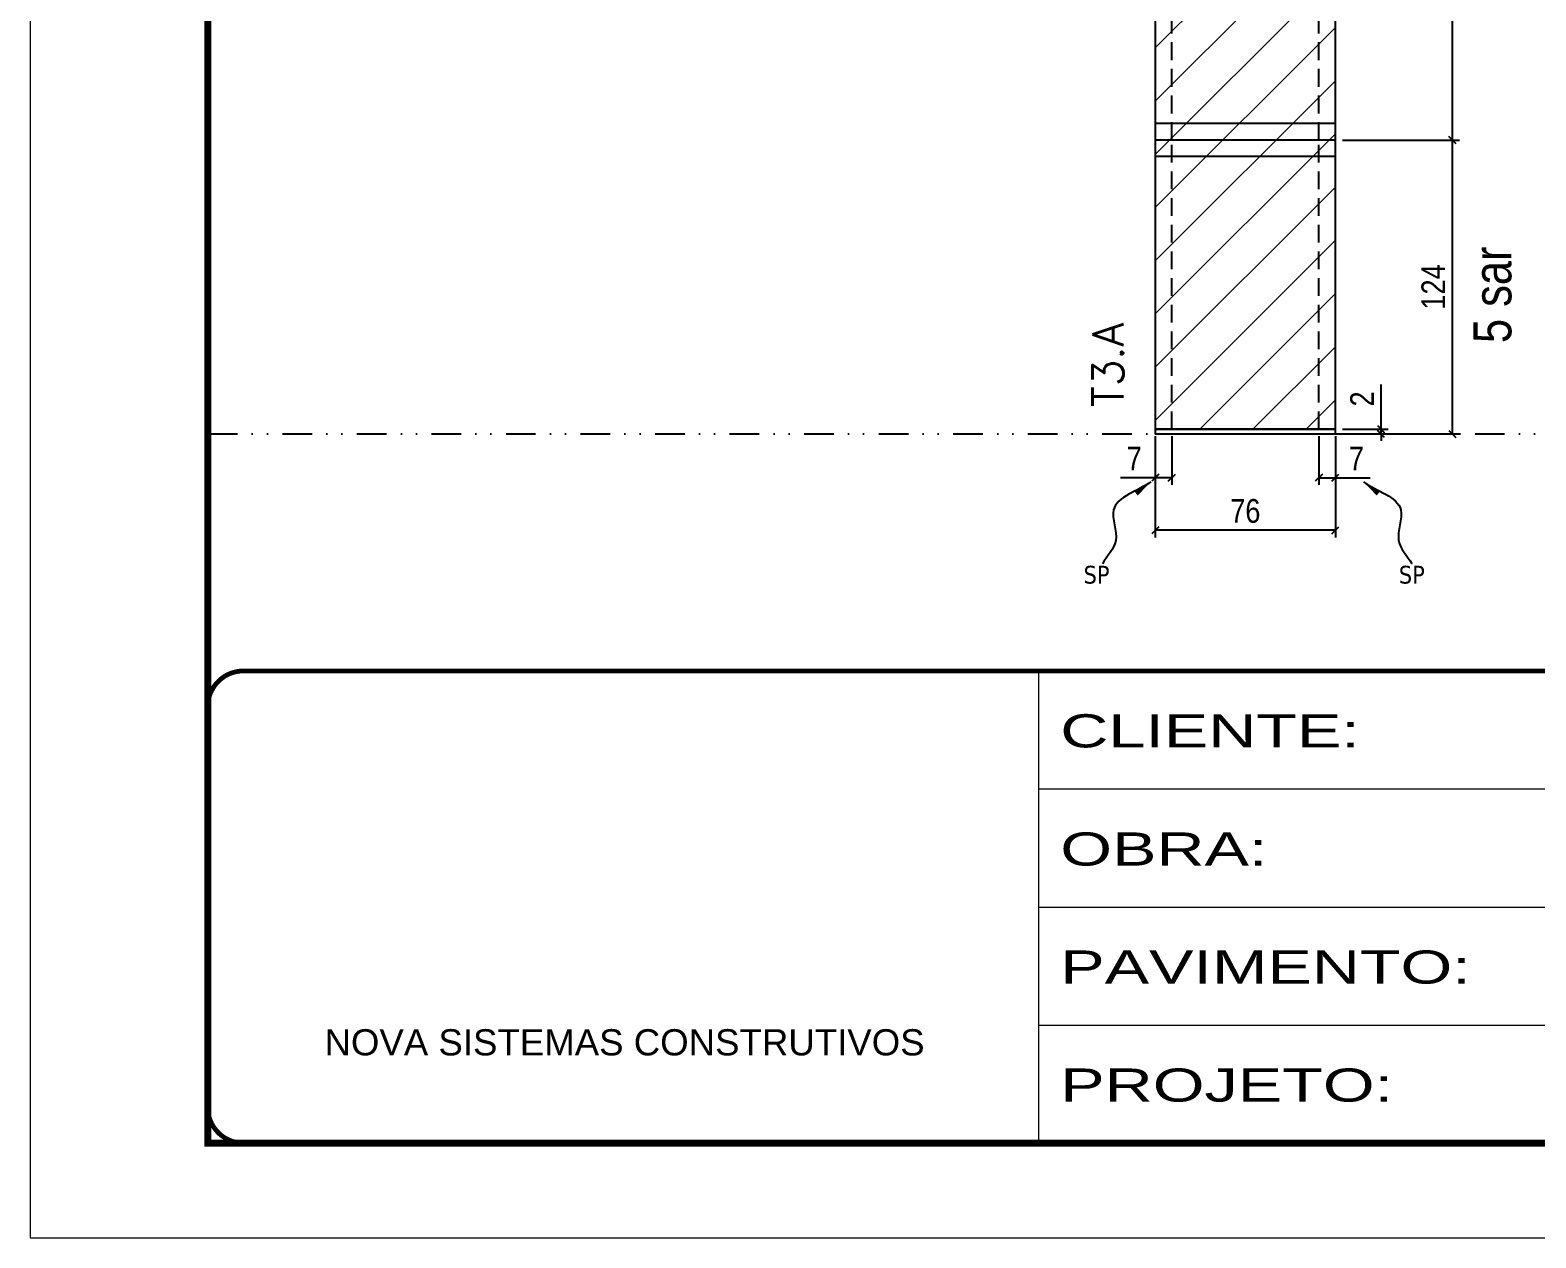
# Model space of a CAD drawing. Extents: x 14400 to 27878, y -21631 to 6985.
# Drawn here: x 19168 to 19804, y -6700 to -6190 of the extents above; entities that cross this region are included whole.
import ezdxf

# ---------------------------------------------------------------- set-up
doc = ezdxf.new("R2010")
doc.units = 0
for name, pattern in [('CONTINUO', [0]), ('DASHED', [0.75, 0.5, -0.25]), ('DIVIDE2', [0.625, 0.25, -0.125, 0, -0.125, 0, -0.125]), ('HIDDEN', [0.375, 0.25, -0.125])]:
    doc.linetypes.add(name, pattern=pattern)
for name, color, linetype in [('COTA', 241, 'Continuous'), ('NOMENCLATURA', 7, 'Continuous'), ('Nível', 160, 'Continuous'), ('Painéis', 200, 'Continuous'), ('SARR_2.2x7', 40, 'Continuous'), ('texto', 7, 'Continuous')]:
    doc.layers.add(name, color=color, linetype=linetype)
for name, color, linetype, lineweight in [('Folhas', 255, 'Continuous', 9), ('Hachura', 251, 'Continuous', 9), ('SARRAFO DE PRESSAO', 251, 'DASHED', 9), ('Texto Seção', 7, 'Continuous', 15)]:
    doc.layers.add(name, color=color, linetype=linetype, lineweight=lineweight)
doc.styles.add('ARIAL', font='arial.ttf')
doc.styles.add('ARIAL_NARROW', font='ARIALN.TTF', dxfattribs={"height": 0.2})
doc.styles.add('COTA TECNICA', font='techl___.ttf', dxfattribs={"height": 10})
doc.styles.add('COTA TECNICA-50', font='techl___.ttf', dxfattribs={"height": 10})
doc.styles.add('REGUA-120', font='ROMANS.shx', dxfattribs={"height": 15})
doc.styles.get("Standard").update_dxf_attribs({"font": 'arial.ttf'})
doc.styles.add('Tecnologia', font='')
doc.styles.get('Tecnologia').set_extended_font_data('Forgotten Futurist')
doc.dimstyles.new('COTA PAINEL-50', dxfattribs={"dimtxt": 10, "dimasz": 3, "dimexe": 3, "dimexo": 3, "dimgap": 3, "dimtad": 1, "dimdec": 1, "dimzin": 12, "dimdsep": 46, "dimtxsty": 'COTA TECNICA-50', "dimblk1": 'OBLIQUE', "dimblk2": 'OBLIQUE', "dimsah": 1, "dimcen": 0.9, "dimclrd": 4, "dimclre": 4, "dimclrt": 240, "dimadec": 1, "dimazin": 3, "dimtfac": 1, "dimtdec": 1, "dimtmove": 0, "dimatfit": 3, "dimfxl": 1, "dimtolj": 1, "dimtzin": 12, "dimarcsym": 0})
doc.dimstyles.new('PAINEL', dxfattribs={"dimtxt": 10, "dimasz": 3, "dimexe": 3, "dimexo": 3, "dimgap": 3, "dimtad": 1, "dimdec": 1, "dimzin": 12, "dimdsep": 46, "dimtxsty": 'COTA TECNICA', "dimblk1": 'OBLIQUE', "dimblk2": 'OBLIQUE', "dimsah": 1, "dimcen": 0.9, "dimclrd": 4, "dimclre": 4, "dimclrt": 240, "dimadec": 1, "dimazin": 3, "dimtfac": 1, "dimtdec": 1, "dimtmove": 0, "dimatfit": 3, "dimfxl": 1, "dimtolj": 1, "dimtzin": 12, "dimarcsym": 0})
doc.dimstyles.get("Standard").update_dxf_attribs({"dimtxt": 0.18, "dimasz": 0.18, "dimexe": 0.18, "dimexo": 0.0625, "dimgap": 0.09, "dimtad": 0, "dimtih": 1, "dimtoh": 1, "dimdec": 4, "dimzin": 0, "dimdsep": 46, "dimtxsty": 'Standard', "dimcen": 0.09, "dimadec": 0, "dimazin": 0, "dimtfac": 1, "dimtdec": 4, "dimtofl": 0, "dimtmove": 0, "dimatfit": 3, "dimfxl": 1, "dimtolj": 1, "dimtzin": 0, "dimarcsym": 0})

# ---------------------------------------------------------------- blocks, each defined once
blk = doc.blocks.new('9999999999')
at = {"color": 30, "linetype": 'CONTINUO'}
for p, q in [((98564.56, 34230.21), (98564.56, 34429.45)), ((98564.56, 34379.64), (99583.98, 34379.64)), ((98564.56, 34329.83), (99487.98, 34329.83)), ((98564.56, 34280.02), (99487.98, 34280.02))]:
    blk.add_line(p, q, dxfattribs=at)
at = {"color": 30, "linetype": 'CONTINUO', "const_width": 2}
blk.add_lwpolyline([(99583.98, 34230.21), (99583.98, 34414.45, 0.414214), (99568.98, 34429.45), (98228.98, 34429.45, 0.414214), (98213.98, 34414.45), (98213.98, 34245.21, 0.414214), (98228.98, 34230.21), (99583.98, 34230.21)], format="xyb", dxfattribs=at)
at = {"layer": 'Folhas'}
blk.add_lwpolyline([(98138.98, 34190.21), (99623.98, 34190.21), (99623.98, 35240.21), (98138.98, 35240.21)], close=True, dxfattribs=at)
at = {"layer": 'Folhas', "color": 30, "const_width": 3}
blk.add_lwpolyline([(98213.98, 34230.21), (99583.98, 34230.21), (99583.98, 35200.21), (98213.98, 35200.21)], close=True, dxfattribs=at)
at = {"color": 7, "linetype": 'Continuous', "ltscale": 5, "style": 'ARIAL'}
blk.add_text('NOVA SISTEMAS CONSTRUTIVOS', height=11.0592, dxfattribs=at).set_placement((98263.19, 34267.21))
at = {"layer": 'Folhas', "color": 7, "style": 'Tecnologia', "width": 1.5}
for s, p in [('CLIENTE:', (98573.65, 34397.17)), ('OBRA:', (98573.65, 34347.31)), ('PAVIMENTO:', (98573.65, 34297.5)), ('PROJETO:', (98573.65, 34247.69))]:
    blk.add_text(s, height=14, dxfattribs=at).set_placement(p)
blk = doc.blocks.new('_Oblique')
at = {"color": 0, "linetype": 'ByBlock', "lineweight": -2}
blk.add_line((-0.5, -0.5), (0.5, 0.5), dxfattribs=at)
blk = doc.blocks.new('*D2320')
at = {"layer": 'COTA', "color": 4, "lineweight": -2, "transparency": 16777216}
for p, q in [((19643.21, -6361.32), (19643.21, -6403.99)), ((19719.21, -6361.32), (19719.21, -6403.99)), ((19719.21, -6400.99), (19643.21, -6400.99))]:
    blk.add_line(p, q, dxfattribs=at)
at = {"layer": 'Defpoints', "color": 0, "transparency": 16777216}
for p in [(19643.21, -6358.32), (19719.21, -6358.32), (19643.21, -6400.99)]:
    blk.add_point(p, dxfattribs=at)
at = {"layer": 'COTA', "color": 4, "lineweight": -2, "transparency": 16777216, "xscale": 3, "yscale": 3, "zscale": 3, "rotation": 180}
blk.add_blockref('_Oblique', (19643.21, -6400.99), dxfattribs=at)
at = {"layer": 'COTA', "color": 4, "lineweight": -2, "transparency": 16777216, "xscale": 3, "yscale": 3, "zscale": 3}
blk.add_blockref('_Oblique', (19719.21, -6400.99), dxfattribs=at)
at = {"layer": 'COTA', "color": 240, "transparency": 16777216, "insert": (19681.21, -6392.89), "char_height": 10, "attachment_point": 5, "style": 'COTA TECNICA'}
blk.add_mtext('\\A1;76', dxfattribs=at)
blk = doc.blocks.new('*D2321')
at = {"layer": 'COTA', "color": 4, "lineweight": -2, "transparency": 16777216}
for p, q in [((19712.21, -6361.32), (19712.21, -6381.83)), ((19719.21, -6363.32), (19719.21, -6381.83)), ((19712.21, -6378.83), (19719.21, -6378.83)), ((19719.21, -6378.83), (19733.94, -6378.83))]:
    blk.add_line(p, q, dxfattribs=at)
at = {"layer": 'Defpoints', "color": 0, "transparency": 16777216}
for p in [(19712.21, -6358.32), (19719.21, -6360.32), (19719.21, -6378.83)]:
    blk.add_point(p, dxfattribs=at)
at = {"layer": 'COTA', "color": 4, "lineweight": -2, "transparency": 16777216, "xscale": 3, "yscale": 3, "zscale": 3, "rotation": 180}
blk.add_blockref('_Oblique', (19712.21, -6378.83), dxfattribs=at)
at = {"layer": 'COTA', "color": 4, "lineweight": -2, "transparency": 16777216, "xscale": 3, "yscale": 3, "zscale": 3}
blk.add_blockref('_Oblique', (19719.21, -6378.83), dxfattribs=at)
at = {"layer": 'COTA', "color": 240, "transparency": 16777216, "insert": (19728.08, -6370.75), "char_height": 10, "attachment_point": 5, "style": 'COTA TECNICA-50'}
blk.add_mtext('\\A1;7', dxfattribs=at)
blk = doc.blocks.new('*D2322')
at = {"layer": 'COTA', "color": 4, "lineweight": -2, "transparency": 16777216}
for p, q in [((19643.21, -6363.32), (19643.21, -6381.83)), ((19650.21, -6361.32), (19650.21, -6381.83)), ((19643.21, -6378.83), (19628.48, -6378.83)), ((19650.21, -6378.83), (19643.21, -6378.83))]:
    blk.add_line(p, q, dxfattribs=at)
at = {"layer": 'Defpoints', "color": 0, "transparency": 16777216}
for p in [(19650.21, -6358.32), (19643.21, -6360.32), (19643.21, -6378.83)]:
    blk.add_point(p, dxfattribs=at)
at = {"layer": 'COTA', "color": 4, "lineweight": -2, "transparency": 16777216, "xscale": 3, "yscale": 3, "zscale": 3, "rotation": 180}
blk.add_blockref('_Oblique', (19643.21, -6378.83), dxfattribs=at)
at = {"layer": 'COTA', "color": 4, "lineweight": -2, "transparency": 16777216, "xscale": 3, "yscale": 3, "zscale": 3}
blk.add_blockref('_Oblique', (19650.21, -6378.83), dxfattribs=at)
at = {"layer": 'COTA', "color": 240, "transparency": 16777216, "insert": (19634.35, -6370.75), "char_height": 10, "attachment_point": 5, "style": 'COTA TECNICA-50'}
blk.add_mtext('\\A1;7', dxfattribs=at)
blk = doc.blocks.new('*D2339')
at = {"layer": 'COTA', "color": 4, "linetype": 'ByBlock', "lineweight": -2, "transparency": 16777216}
for p, q in [((19722.21, -6236.32), (19771.58, -6236.32)), ((19768.58, -6360.32), (19768.58, -6236.32)), ((19722.21, -6360.32), (19771.58, -6360.32))]:
    blk.add_line(p, q, dxfattribs=at)
at = {"layer": 'Defpoints', "color": 0, "linetype": 'ByBlock', "transparency": 16777216}
for p in [(19719.21, -6236.32), (19768.58, -6236.32), (19719.21, -6360.32)]:
    blk.add_point(p, dxfattribs=at)
at = {"layer": 'COTA', "color": 4, "linetype": 'ByBlock', "lineweight": -2, "transparency": 16777216, "xscale": 3, "yscale": 3, "zscale": 3}
for p, rotation in [((19768.58, -6236.32), 90), ((19768.58, -6360.32), 270)]:
    blk.add_blockref('_Oblique', p, dxfattribs=dict(at, rotation=rotation))
at = {"layer": 'COTA', "color": 240, "linetype": 'ByBlock', "transparency": 16777216, "insert": (19760.51, -6298.32), "char_height": 10, "attachment_point": 5, "rotation": 90, "style": 'COTA TECNICA'}
blk.add_mtext('\\A1;124', dxfattribs=at)
blk = doc.blocks.new('*D2323')
at = {"layer": 'COTA', "color": 4, "lineweight": -2, "transparency": 16777216}
for p, q in [((19738.47, -6358.32), (19738.47, -6339.51)), ((19722.21, -6358.32), (19741.47, -6358.32)), ((19738.47, -6360.32), (19738.47, -6358.32)), ((19722.21, -6360.32), (19741.47, -6360.32)), ((19738.47, -6360.32), (19738.47, -6363.32))]:
    blk.add_line(p, q, dxfattribs=at)
at = {"layer": 'Defpoints', "color": 0, "transparency": 16777216}
for p in [(19719.21, -6358.32), (19719.21, -6360.32), (19738.47, -6360.32)]:
    blk.add_point(p, dxfattribs=at)
at = {"layer": 'COTA', "color": 4, "lineweight": -2, "transparency": 16777216, "xscale": 3, "yscale": 3, "zscale": 3}
for p, rotation in [((19738.47, -6358.32), 270), ((19738.47, -6360.32), 90)]:
    blk.add_blockref('_Oblique', p, dxfattribs=dict(at, rotation=rotation))
at = {"layer": 'COTA', "color": 240, "transparency": 16777216, "insert": (19730.47, -6345.57), "char_height": 10, "attachment_point": 5, "rotation": 90, "style": 'COTA TECNICA-50'}
blk.add_mtext('\\A1;2', dxfattribs=at)
blk = doc.blocks.new('*D2340')
at = {"layer": 'COTA', "color": 4, "linetype": 'ByBlock', "lineweight": -2, "transparency": 16777216}
for p, q in [((19722.21, -6236.32), (19771.58, -6236.32)), ((19768.58, -6360.32), (19768.58, -6236.32)), ((19722.21, -6360.32), (19771.58, -6360.32))]:
    blk.add_line(p, q, dxfattribs=at)
at = {"layer": 'Defpoints', "color": 0, "linetype": 'ByBlock', "transparency": 16777216}
for p in [(19719.21, -6236.32), (19768.58, -6236.32), (19719.21, -6360.32)]:
    blk.add_point(p, dxfattribs=at)
at = {"layer": 'COTA', "color": 4, "linetype": 'ByBlock', "lineweight": -2, "transparency": 16777216, "xscale": 3, "yscale": 3, "zscale": 3}
for p, rotation in [((19768.58, -6236.32), 90), ((19768.58, -6360.32), 270)]:
    blk.add_blockref('_Oblique', p, dxfattribs=dict(at, rotation=rotation))
at = {"layer": 'COTA', "color": 240, "linetype": 'ByBlock', "transparency": 16777216, "insert": (19760.51, -6298.32), "char_height": 10, "attachment_point": 5, "rotation": 90, "style": 'COTA TECNICA'}
blk.add_mtext('\\A1;124', dxfattribs=at)
blk = doc.blocks.new('*D2341')
at = {"layer": 'COTA', "color": 4, "lineweight": -2, "transparency": 16777216}
for p, q in [((19688.21, -6076.32), (19771.58, -6076.32)), ((19768.58, -6236.32), (19768.58, -6076.32)), ((19722.21, -6236.32), (19771.58, -6236.32))]:
    blk.add_line(p, q, dxfattribs=at)
at = {"layer": 'Defpoints', "color": 0, "transparency": 16777216}
for p in [(19685.21, -6076.32), (19768.58, -6076.32), (19719.21, -6236.32)]:
    blk.add_point(p, dxfattribs=at)
at = {"layer": 'COTA', "color": 4, "lineweight": -2, "transparency": 16777216, "xscale": 3, "yscale": 3, "zscale": 3}
for p, rotation in [((19768.58, -6076.32), 90), ((19768.58, -6236.32), 270)]:
    blk.add_blockref('_Oblique', p, dxfattribs=dict(at, rotation=rotation))
at = {"layer": 'COTA', "color": 240, "transparency": 16777216, "insert": (19760.48, -6156.32), "char_height": 10, "attachment_point": 5, "rotation": 90, "style": 'COTA TECNICA'}
blk.add_mtext('\\A1;160', dxfattribs=at)

msp = doc.modelspace()

# ---------------------------------------------------------------- hatches: boundary and pattern name
at = {"layer": 'Hachura'}
h = msp.add_hatch(dxfattribs=at)
h.set_pattern_fill('ANSI31', color=256, scale=5)
h.paths.add_polyline_path([(19719.212, -6118.316), (19685.212, -6118.316), (19685.212, -6076.316), (19646.712, -6076.316), (19646.712, -6118.316), (19643.212, -6118.316), (19643.212, -6236.316), (19719.212, -6236.316)])
h.paths.add_polyline_path([(19719.212, -6236.316), (19643.212, -6236.316), (19643.212, -6358.316), (19719.212, -6358.316)])
h.paths.add_polyline_path([(19901.061, -6236.316), (19851.061, -6236.316), (19851.061, -6358.316), (19901.061, -6358.316)])
h.paths.add_polyline_path([(19901.061, -6004.316), (19851.061, -6004.316), (19851.061, -6236.316), (19901.061, -6236.316)])
h.paths.add_polyline_path([(20037.022, -6021.316), (20022.022, -6021.316), (20022.022, -6114.316), (20037.022, -6114.316)])
h.paths.add_polyline_path([(20037.022, -6114.316), (20022.022, -6114.316), (20022.022, -6358.316), (20037.022, -6358.316)])
h.paths.add_polyline_path([(20162.794, -6118.316), (20143.794, -6118.316), (20143.794, -6358.316), (20162.794, -6358.316)])
h.paths.add_polyline_path([(20298.758, -6004.316), (20262.758, -6004.316), (20262.758, -6054.316), (20298.758, -6054.316)])
h.paths.add_polyline_path([(20332.758, -6118.316), (20309.758, -6118.316), (20309.758, -6071.316), (20262.758, -6071.316), (20262.758, -6236.316), (20332.758, -6236.316)])
h.paths.add_polyline_path([(20332.758, -6236.316), (20262.758, -6236.316), (20262.758, -6358.316), (20332.758, -6358.316)])
h.paths.add_polyline_path([(20496.874, -6236.316), (20449.874, -6236.316), (20449.874, -6358.316), (20496.874, -6358.316)])
h.paths.add_polyline_path([(20496.874, -6004.316), (20449.874, -6004.316), (20449.874, -6236.316), (20496.874, -6236.316)])

# ---------------------------------------------------------------- linework, layer by layer
at = {"layer": 'Nível', "color": 4, "linetype": 'DIVIDE2', "ltscale": 50}
msp.add_line((19243.467, -6360.316), (20613.467, -6360.316), dxfattribs=at)
at = {"layer": 'Painéis'}
for p, q in [((19643.212, -6118.316), (19643.212, -6358.316)), ((19719.212, -6358.316), (19719.212, -6118.316)), ((19719.212, -6236.316), (19643.212, -6236.316)), ((19643.212, -6358.316), (19719.212, -6358.316))]:
    msp.add_line(p, q, dxfattribs=at)
msp.add_lwpolyline([(19719.212, -6358.316), (19643.212, -6358.316), (19643.212, -6360.316), (19719.212, -6360.316)], close=True, dxfattribs=at)
at = {"layer": 'SARR_2.2x7', "linetype": 'HIDDEN', "ltscale": 30}
for p, q in [((19650.212, -6236.316), (19650.212, -6118.316)), ((19712.212, -6236.316), (19712.212, -6118.316)), ((19650.212, -6358.316), (19650.212, -6236.316)), ((19712.212, -6358.316), (19712.212, -6236.316))]:
    msp.add_line(p, q, dxfattribs=at)
at = {"layer": 'SARR_2.2x7'}
for p, q in [((19719.212, -6229.316), (19643.212, -6229.316)), ((19719.212, -6243.316), (19643.212, -6243.316))]:
    msp.add_line(p, q, dxfattribs=at)

# ---------------------------------------------------------------- block references
at = {"layer": 'SARRAFO DE PRESSAO', "color": 6, "linetype": 'ByBlock'}
msp.add_blockref('9999999999', (-78970.511, -40889.804), dxfattribs=at)

# ---------------------------------------------------------------- texts
at = {"layer": 'NOMENCLATURA', "style": 'ARIAL_NARROW'}
msp.add_text('5 sar', height=16, rotation=90, dxfattribs=at).set_placement((19793.455, -6321.992))
at = {"layer": 'texto', "color": 0, "char_height": 7.5, "attachment_point": 5}
for insert in [(19618.435, -6419.807), (19751.46, -6419.807)]:
    msp.add_mtext('{\\fTahoma|b0|i0|c0|p34;\\C4;SP}', dxfattribs=dict(at, insert=insert))
at = {"layer": 'Texto Seção', "insert": (19629.742, -6349.064), "char_height": 13, "width": 285.32988, "attachment_point": 7, "rotation": 90, "style": 'REGUA-120'}
msp.add_mtext('T3.A', dxfattribs=at)

# ---------------------------------------------------------------- dimensions: what is measured, and where the dimension line sits
at = {"layer": 'COTA'}
for base, p1, p2, angle, dimstyle, picture, middle in [((19768.58, -6076.316), (19719.212, -6236.316), (19685.212, -6076.316), 90, 'PAINEL', '*D2341', (19760.477, -6156.316)), ((19643.212, -6378.826), (19650.212, -6358.316), (19643.212, -6360.316), 180, 'COTA PAINEL-50', '*D2322', (19634.347, -6370.753))]:
    dim = msp.add_linear_dim(base=base, p1=p1, p2=p2, angle=angle, dimstyle=dimstyle, dxfattribs=at)
    dim.commit()
    dim.dimension.update_dxf_attribs({"geometry": picture, "text_midpoint": middle})
at = {"layer": 'COTA', "linetype": 'ByBlock'}
for picture in ['*D2339', '*D2340']:
    dim = msp.add_aligned_dim(p1=(19719.212, -6360.316), p2=(19719.212, -6236.316), distance=-49.367, dimstyle='PAINEL', dxfattribs=at)
    dim.commit()
    dim.dimension.update_dxf_attribs({"geometry": picture, "text_midpoint": (19760.506, -6298.316)})
at = {"layer": 'COTA'}
dim = msp.add_linear_dim(base=(19738.47, -6360.316), p1=(19719.212, -6358.316), p2=(19719.212, -6360.316), angle=90, dimstyle='COTA PAINEL-50', dxfattribs=at)
dim.commit()
dim.dimension.update_dxf_attribs({"geometry": '*D2323', "text_midpoint": (19738.47, -6345.569), "dimtype": 160})
dim = msp.add_linear_dim(base=(19643.212, -6400.994), p1=(19719.212, -6358.316), p2=(19643.212, -6358.316), angle=180, dimstyle='PAINEL', override={"dimarcsym": 2}, dxfattribs=at)
dim.commit()
dim.dimension.update_dxf_attribs({"geometry": '*D2320', "text_midpoint": (19681.212, -6392.891)})
dim = msp.add_linear_dim(base=(19719.212, -6378.826), p1=(19712.212, -6358.316), p2=(19719.212, -6360.316), dimstyle='COTA PAINEL-50', dxfattribs=at)
dim.commit()
dim.dimension.update_dxf_attribs({"geometry": '*D2321', "text_midpoint": (19728.078, -6370.753)})

# ---------------------------------------------------------------- leaders
at = {"layer": 'COTA', "path_type": 1}
for points in [[(19641.383, -6380.496), (19625.598, -6392.332), (19626.523, -6405.338), (19620.97, -6415.12)], [(19731.041, -6380.496), (19746.826, -6392.332), (19745.901, -6405.338), (19751.454, -6415.12)]]:
    msp.add_leader(points, dimstyle='Standard', override={"dimasz": 8}, dxfattribs=at)

doc.saveas('drawing.dxf')
